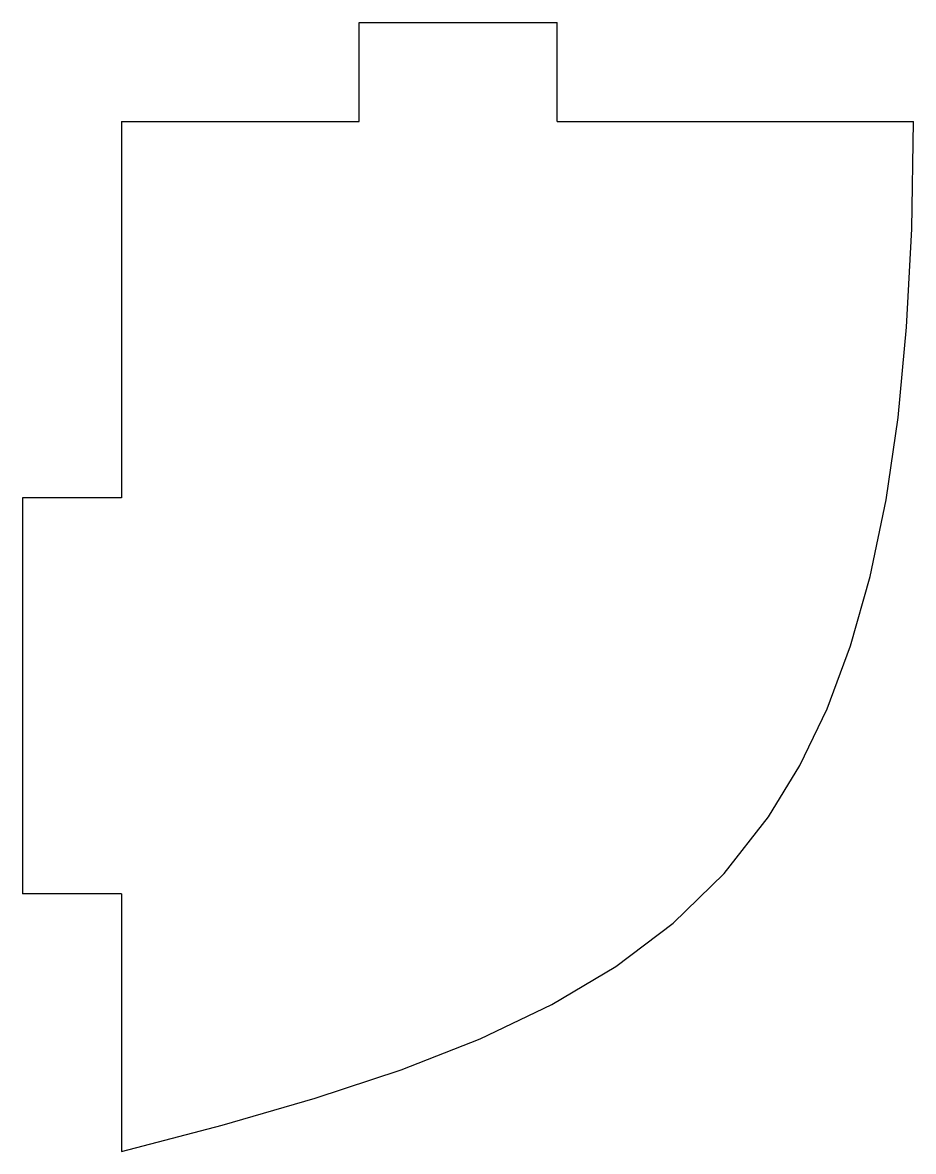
# Model space of a CAD drawing. Extents: x -2.38 to -1.26, y -1.77 to -0.35.
import ezdxf

# ---------------------------------------------------------------- set-up
doc = ezdxf.new("R2010")
doc.units = 0
doc.layers.add('VISIBLE', color=7, linetype='CONTINUOUS')

msp = doc.modelspace()

# ---------------------------------------------------------------- linework, layer by layer
at = {"layer": 'VISIBLE'}
for p, q in [((-1.9579, -0.349, 0.125), (-1.7079, -0.349, 0.125)), ((-1.9579, -0.474, 0.125), (-1.9579, -0.349, 0.125)), ((-1.7079, -0.474, 0.125), (-1.7079, -0.349, 0.125)), ((-2.2579, -0.474, 0.125), (-1.9579, -0.474, 0.125)), ((-2.2579, -0.474, 0.125), (-2.2579, -0.949, 0.125)), ((-1.7079, -0.474, 0.125), (-1.2579, -0.474, 0.125)), ((-2.2579, -0.949, 0.125), (-2.3829, -0.949, 0.125)), ((-2.3829, -0.949, 0.125), (-2.3829, -1.449, 0.125)), ((-2.2579, -1.449, 0.125), (-2.3829, -1.449, 0.125)), ((-2.2579, -1.449, 0.125), (-2.2579, -1.774, 0.125))]:
    msp.add_line(p, q, dxfattribs=at)
msp.add_polyline3d([(-2.2579, -1.774, 0.125), (-2.131, -1.7408, 0.125), (-2.0133, -1.7069, 0.125), (-1.9048, -1.671, 0.125), (-1.8052, -1.632, 0.125), (-1.7145, -1.5886, 0.125), (-1.6338, -1.5405, 0.125), (-1.5614, -1.4857, 0.125), (-1.4971, -1.4231, 0.125), (-1.4408, -1.3515, 0.125), (-1.4014, -1.287, 0.125), (-1.3669, -1.2153, 0.125), (-1.3373, -1.1359, 0.125), (-1.3125, -1.0482, 0.125), (-1.2924, -0.9516, 0.125), (-1.2772, -0.8474, 0.125), (-1.2665, -0.7335, 0.125), (-1.26, -0.6092, 0.125), (-1.2579, -0.474, 0.125)], dxfattribs=at)

doc.saveas('drawing.dxf')
